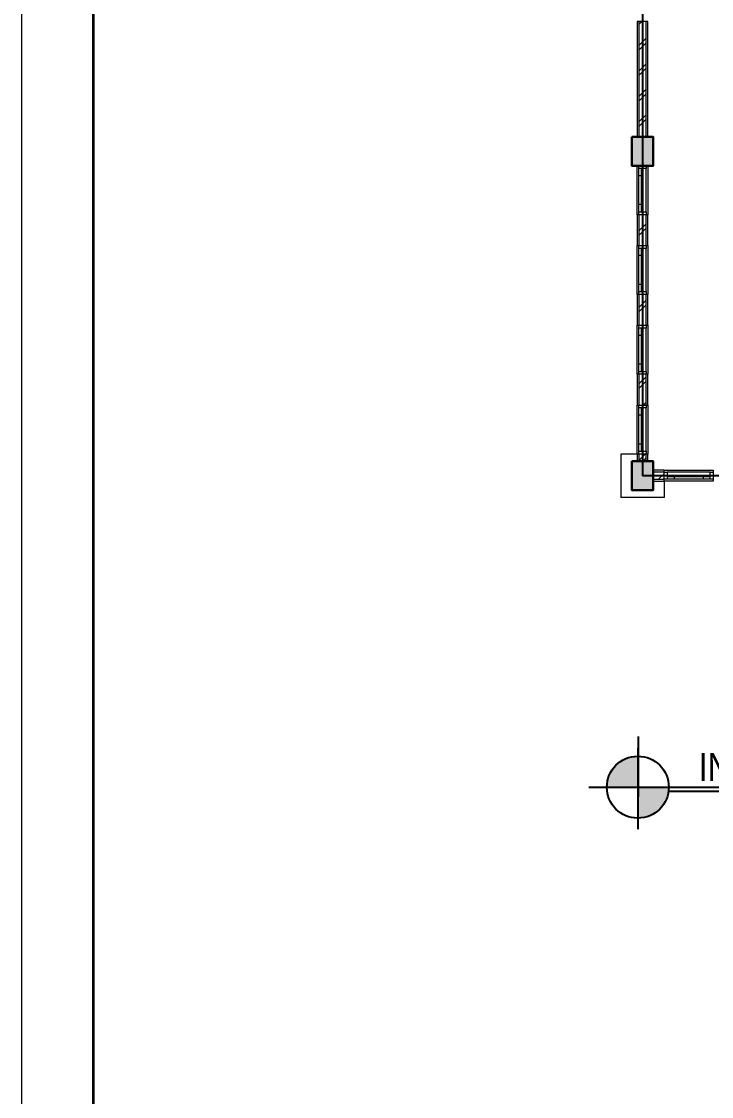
# Model space of a CAD drawing. Header units: millimetres. Extents: x -17012 to 17775, y -5570 to 5430.
# Drawn here: x -17012 to -15098, y -70 to 2912 of the extents above; entities that cross this region are included whole.
import ezdxf
from ezdxf.enums import TextEntityAlignment as Align

# ---------------------------------------------------------------- set-up
doc = ezdxf.new("R2010")
doc.units = ezdxf.units.MM
for name, color, linetype, lineweight in [('ars', 11, 'Continuous', 5), ('DENAH', 7, 'Continuous', 0), ('dinding', 5, 'Continuous', 15), ('GRS KOP', 1, 'Continuous', 35), ('KOLOM', 1, 'Continuous', 30), ('kop', 7, 'Continuous', 20), ('kus', 63, 'Continuous', 15), ('lan', 7, 'Continuous', 15), ('sol kol', 8, 'Continuous', 0)]:
    doc.layers.add(name, color=color, linetype=linetype, lineweight=lineweight)
doc.layers.add('as', color=1, linetype='Continuous', plot=False)
doc.layers.add('D1', color=1, linetype='Continuous')
doc.layers.add('HT', color=8, linetype='Continuous')
doc.styles.add('BARU', font='complex.shx')
doc.styles.add('NOT', font='ARIALN.TTF')
doc.styles.get("Standard").update_dxf_attribs({"font": 'arial.ttf'})
pattern_1 = [(45, (-15389.706, -3628.213), (-35.35534, 35.35534), []), (45, (-15377.206, -3628.213), (-35.35534, 35.35534), [])]

# ---------------------------------------------------------------- blocks, each defined once
blk = doc.blocks.new('K1')
at = {"layer": 'KOLOM'}
blk.add_lwpolyline([(0.2, 0.15), (-0.2, 0.15), (-0.2, -0.15), (0.2, -0.15), (0.2, 0.15)], dxfattribs=at)
blk = doc.blocks.new('kop')
at = {"layer": 'GRS KOP'}
blk.add_lwpolyline([(1, 54), (83, 54), (83, 1), (1, 1)], close=True, dxfattribs=at)
at = {"layer": 'kop', "color": 7}
blk.add_line((0, 55), (0, 0), dxfattribs=at)
at = {"layer": 'kop', "style": 'BARU', "flags": 4}
for p, height in [((73.8, 5.4), 0.35), ((80.303, 5.382), 0.25), ((73.8, 4.9), 0.35), ((80.303, 4.882), 0.25), ((73.8, 4.4), 0.35), ((80.303, 4.382), 0.25)]:
    blk.add_attdef('-', p, '', height=height, dxfattribs=at)
at = {"layer": 'kop', "flags": 4}
for tag, p in [('AR-00', (78.057, 2.648)), ('00', (81.238, 2.647))]:
    blk.add_attdef(tag, text='', height=0.35, dxfattribs=at).set_placement(p, align=Align.MIDDLE)

msp = doc.modelspace()

# ---------------------------------------------------------------- hatches: boundary and pattern name
at = {"layer": 'ars'}
h = msp.add_hatch(dxfattribs=at)
h.set_pattern_fill('TEMBOK', color=256, scale=50)
h.set_pattern_definition([(45, (-12989.706, 1336.834), (-35.3553, 35.3553), []), (45, (-12977.206, 1336.834), (-35.3553, 35.3553), [])])
h.paths.add_polyline_path([(-15279.7, 2591.8), (-15279.7, 2911.8), (-15299.7, 2911.8), (-15299.7, 2591.8)])
h = msp.add_hatch(dxfattribs=at)
h.set_pattern_fill('TEMBOK', color=256, scale=50)
h.set_pattern_definition(pattern_1)
h.paths.add_polyline_path([(-15279.7, 2290.5), (-15279.7, 2375.8), (-15299.7, 2375.8), (-15299.7, 2290.5)])
h = msp.add_hatch(dxfattribs=at)
h.set_pattern_fill('TEMBOK', color=256, scale=50)
h.set_pattern_definition(pattern_1)
h.paths.add_polyline_path([(-15279.7, 2069.2), (-15279.7, 2154.5), (-15299.7, 2154.5), (-15299.7, 2069.2)])
h = msp.add_hatch(dxfattribs=at)
h.set_pattern_fill('TEMBOK', color=256, scale=50)
h.set_pattern_definition(pattern_1)
h.paths.add_polyline_path([(-15279.7, 1847.8), (-15279.7, 1933.2), (-15299.7, 1933.2), (-15299.7, 1847.8)])
h = msp.add_hatch(dxfattribs=at)
h.set_pattern_fill('TEMBOK', color=256, scale=50)
h.set_pattern_definition(pattern_1)
h.paths.add_polyline_path([(-15279.7, 1691.8), (-15279.7, 1711.8), (-15299.7, 1711.8), (-15299.7, 1691.8)])
h = msp.add_hatch(dxfattribs=at)
h.set_pattern_fill('TEMBOK', color=256, scale=50)
h.set_pattern_definition([(45, (-16115.706, 1336.834), (-35.3553, 35.3553), []), (45, (-16103.206, 1336.834), (-35.3553, 35.3553), [])])
h.paths.add_polyline_path([(-15229.7, 1661.8), (-15259.7, 1661.8), (-15259.7, 1641.8), (-15229.7, 1641.8)])
at = {"layer": 'DENAH'}
for points in [[(-15388.6, 787.8), (-15302.1, 787.8), (-15302.1, 873.7, 0.416242)], [(-15215.5, 787.8), (-15302.1, 787.8), (-15302.1, 701.8, 0.416242)]]:
    msp.add_hatch(color=256, dxfattribs=at).paths.add_polyline_path(points)
at = {"layer": 'sol kol'}
for points in [[(-15319.7, 2591.8), (-15319.7, 2511.8), (-15259.7, 2511.8), (-15259.7, 2591.8)], [(-15319.7, 1691.8), (-15319.7, 1611.8), (-15259.7, 1611.8), (-15259.7, 1691.8)]]:
    msp.add_hatch(color=256, dxfattribs=at).paths.add_polyline_path(points)

# ---------------------------------------------------------------- linework, layer by layer
at = {"layer": 'ars'}
for points in [[(-15279.7, 2591.8), (-15279.7, 2911.8), (-15299.7, 2911.8), (-15299.7, 2591.8)], [(-15279.7, 2290.5), (-15279.7, 2375.8), (-15299.7, 2375.8), (-15299.7, 2290.5)], [(-15279.7, 2069.2), (-15279.7, 2154.5), (-15299.7, 2154.5), (-15299.7, 2069.2)], [(-15279.7, 1847.8), (-15279.7, 1933.2), (-15299.7, 1933.2), (-15299.7, 1847.8)], [(-15279.7, 1691.8), (-15279.7, 1711.8), (-15299.7, 1711.8), (-15299.7, 1691.8)], [(-15229.7, 1661.8), (-15259.7, 1661.8), (-15259.7, 1641.8), (-15229.7, 1641.8)]]:
    msp.add_lwpolyline(points, close=True, dxfattribs=at)
at = {"layer": 'as'}
for points in [[(-15289.7, 3851.8), (-15289.7, 1651.8)], [(-13489.7, 1651.8), (-15289.7, 1651.8)]]:
    msp.add_lwpolyline(points, dxfattribs=at)
at = {"layer": 'D1', "color": 7, "const_width": 5.42}
msp.add_lwpolyline([(-15216.7, 776), (-13622.6, 776)], dxfattribs=at)
at = {"layer": 'D1', "color": 7}
msp.add_circle((-15302.7, 787.8), 85.9, dxfattribs=at)
at = {"layer": 'dinding'}
for points in [[(-15274.7, 2591.8), (-15274.7, 2911.8), (-15304.7, 2911.8), (-15304.7, 2591.8)], [(-15274.7, 2290.5), (-15274.7, 2375.8), (-15304.7, 2375.8), (-15304.7, 2290.5)], [(-15274.7, 2069.2), (-15274.7, 2154.5), (-15304.7, 2154.5), (-15304.7, 2069.2)], [(-15274.7, 1847.8), (-15274.7, 1933.2), (-15304.7, 1933.2), (-15304.7, 1847.8)], [(-15274.7, 1691.8), (-15274.7, 1711.8), (-15304.7, 1711.8), (-15304.7, 1691.8)], [(-15229.7, 1666.8), (-15259.7, 1666.8), (-15259.7, 1636.8), (-15229.7, 1636.8)]]:
    msp.add_lwpolyline(points, close=True, dxfattribs=at)
at = {"layer": 'HT'}
for p, q in [((-15302.1, 928.6), (-15302.1, 760.8)), ((-15302.1, 671), (-15302.1, 896.5)), ((-15438.3, 787.8), (-13622.6, 787.8))]:
    msp.add_line(p, q, dxfattribs=at)
at = {"layer": 'kop', "color": 7}
msp.add_line((-17012.5, 5429.8), (-17012.5, -5570.2), dxfattribs=at)
at = {"layer": 'kus'}
for p, q in [((-15299.7, 2383.8), (-15299.7, 2503.8)), ((-15292.7, 2483.8), (-15299.7, 2483.8)), ((-15292.7, 2383.8), (-15292.7, 2503.8)), ((-15279.7, 2383.8), (-15279.7, 2503.8)), ((-15292.7, 2403.8), (-15299.7, 2403.8)), ((-15299.7, 2162.5), (-15299.7, 2282.5)), ((-15292.7, 2162.5), (-15292.7, 2282.5)), ((-15279.7, 2162.5), (-15279.7, 2282.5)), ((-15292.7, 2262.5), (-15299.7, 2262.5)), ((-15292.7, 2182.5), (-15299.7, 2182.5)), ((-15299.7, 1941.2), (-15299.7, 2061.2)), ((-15292.7, 1941.2), (-15292.7, 2061.2)), ((-15279.7, 1941.2), (-15279.7, 2061.2)), ((-15292.7, 2041.2), (-15299.7, 2041.2)), ((-15292.7, 1961.2), (-15299.7, 1961.2)), ((-15299.7, 1719.8), (-15299.7, 1839.8)), ((-15292.7, 1819.8), (-15299.7, 1819.8)), ((-15292.7, 1719.8), (-15292.7, 1839.8)), ((-15279.7, 1719.8), (-15279.7, 1839.8)), ((-15292.7, 1739.8), (-15299.7, 1739.8)), ((-15101.7, 1661.8), (-15221.7, 1661.8)), ((-15101.7, 1648.8), (-15221.7, 1648.8)), ((-15101.7, 1641.8), (-15221.7, 1641.8)), ((-15201.7, 1648.8), (-15201.7, 1641.8)), ((-15121.7, 1648.8), (-15121.7, 1641.8))]:
    msp.add_line(p, q, dxfattribs=at)
for points in [[(-15299.7, 2503.8), (-15299.7, 2511.8), (-15279.7, 2511.8), (-15279.7, 2503.8)], [(-15299.7, 2375.8), (-15299.7, 2383.8), (-15279.7, 2383.8), (-15279.7, 2375.8)], [(-15299.7, 2282.5), (-15299.7, 2290.5), (-15279.7, 2290.5), (-15279.7, 2282.5)], [(-15299.7, 2154.5), (-15299.7, 2162.5), (-15279.7, 2162.5), (-15279.7, 2154.5)], [(-15299.7, 2061.2), (-15299.7, 2069.2), (-15279.7, 2069.2), (-15279.7, 2061.2)], [(-15299.7, 1933.2), (-15299.7, 1941.2), (-15279.7, 1941.2), (-15279.7, 1933.2)], [(-15299.7, 1839.8), (-15299.7, 1847.8), (-15279.7, 1847.8), (-15279.7, 1839.8)], [(-15299.7, 1711.8), (-15299.7, 1719.8), (-15279.7, 1719.8), (-15279.7, 1711.8)], [(-15221.7, 1641.8), (-15229.7, 1641.8), (-15229.7, 1661.8), (-15221.7, 1661.8)], [(-15093.7, 1641.8), (-15101.7, 1641.8), (-15101.7, 1661.8), (-15093.7, 1661.8)]]:
    msp.add_lwpolyline(points, close=True, dxfattribs=at)
at = {"layer": 'lan'}
for p, q in [((-15349.7, 1711.8), (-15349.7, 1591.8)), ((-15304.7, 1711.8), (-15349.7, 1711.8)), ((-15229.7, 1636.8), (-15229.7, 1591.8)), ((-15229.7, 1591.8), (-15349.7, 1591.8))]:
    msp.add_line(p, q, dxfattribs=at)
for points in [[(-15304.7, 2375.8), (-15304.7, 2511.8), (-15274.7, 2511.8), (-15274.7, 2375.8)], [(-15304.7, 2154.5), (-15304.7, 2290.5), (-15274.7, 2290.5), (-15274.7, 2154.5)], [(-15304.7, 1933.2), (-15304.7, 2069.2), (-15274.7, 2069.2), (-15274.7, 1933.2)], [(-15304.7, 1711.8), (-15304.7, 1847.8), (-15274.7, 1847.8), (-15274.7, 1711.8)], [(-15093.7, 1636.8), (-15229.7, 1636.8), (-15229.7, 1666.8), (-15093.7, 1666.8)]]:
    msp.add_lwpolyline(points, close=True, dxfattribs=at)

# ---------------------------------------------------------------- block references
at = {"layer": 'KOLOM', "xscale": 200, "yscale": 200, "zscale": 200, "rotation": 90}
for p in [(-15289.7, 2551.8), (-15289.7, 1651.8)]:
    msp.add_blockref('K1', p, dxfattribs=at)
at = {"layer": 'kop', "xscale": 200, "yscale": 200, "zscale": 200}
msp.add_blockref('kop', (-17012.5, -5570.2), dxfattribs=at)

# ---------------------------------------------------------------- texts
at = {"color": 0, "insert": (-15158.4, 882.5), "char_height": 77.414, "width": 2287.765, "attachment_point": 1, "style": 'NOT'}
msp.add_mtext(' INSTALASI PENERANGAN LANTAI 2', dxfattribs=at)

doc.saveas('drawing.dxf')
